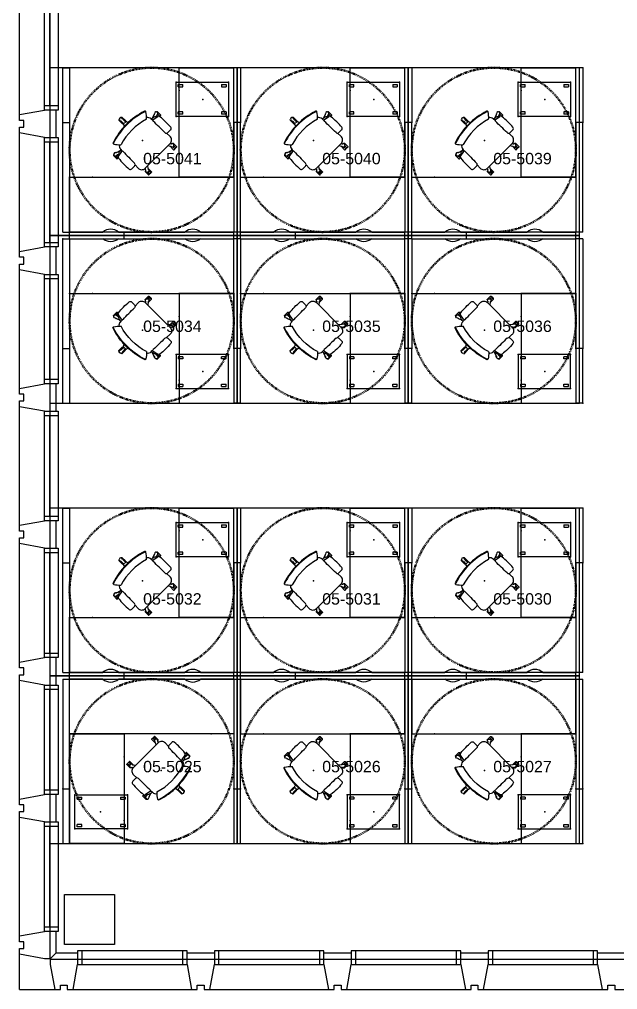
# Model space of a CAD drawing. Header units: inches. Extents: x -31 to 2880, y -31 to 1268.
# Drawn here: x -30.8 to 231.5, y -30.8 to 394.5 of the extents above; entities that cross this region are included whole.
import ezdxf
from ezdxf.enums import TextEntityAlignment as Align

# ---------------------------------------------------------------- set-up
doc = ezdxf.new("R2010")
doc.units = ezdxf.units.IN
doc.header["$MEASUREMENT"] = 0
doc.linetypes.add('Dash', pattern=[0.25, 0.125, -0.125])
for name, color, linetype in [('A-AREA', 6, 'Continuous'), ('A-AREA-IDEN', 110, 'Continuous'), ('A-AREA-INT', 2, 'Continuous'), ('A-COLS-E', 53, 'Continuous'), ('A-FURN-FILE-E', 191, 'Continuous'), ('A-FURN-PNLS-E', 31, 'Continuous'), ('A-FURN-SEAT-E', 122, 'Continuous'), ('A-FURN-WKSF-E', 30, 'Continuous'), ('A-GLAZ-E', 140, 'Continuous'), ('A-WALL-E', 7, 'Continuous')]:
    doc.layers.add(name, color=color, linetype=linetype)
doc.layers.add('A-SOCL-DIS1-E', color=7, linetype='Dash', true_color=0x636466)
doc.styles.add('0', font='arial.ttf')
doc.styles.add('PMSymText', font='arial.ttf')
doc.styles.add('SIMPLEX_FNT', font='arial.ttf', dxfattribs={"height": 1})
doc.styles.get("Standard").update_dxf_attribs({"font": 'arial.ttf'})

# ---------------------------------------------------------------- blocks, each defined once
blk = doc.blocks.new('SZT-ARM-2D')
for p, q in [((-4.55, 13.4), (-4.41, 13.55)), ((-4.55, 13.4), (-4.55, 13.22)), ((-4.41, 13.55), (-2.33, 13.55)), ((-2.23, 12.98), (-3.43, 12.98)), ((-2.23, 12.94), (-3.41, 12.94)), ((-2.33, 13.55), (-2.19, 13.4)), ((-2.19, 13.02), (-2.23, 12.98)), ((-2.23, 12.94), (-2.23, 12.76)), ((-2.19, 13.4), (-2.19, 13.02)), ((-4.55, 11.83), (-4.55, 12.01)), ((-4.55, 11.83), (-4.41, 11.68)), ((-4.41, 11.68), (-4.37, 11.68)), ((-4.39, 11.73), (-3.85, 10.01)), ((-2.93, 9.43), (-4.06, 9.39)), ((-3.66, 10.82), (-3.75, 10.46)), ((-2.66, 12.29), (-3.37, 12.29)), ((-2.67, 12.25), (-3.36, 12.25)), ((-3.33, 12.08), (-3.15, 11.56)), ((-3.19, 11.68), (-2.95, 11.68)), ((7.15, 9.86), (5.22, 9.78)), ((5.42, 12.05), (5.41, 10.4)), ((10.27, 8.58), (10.41, 8.73)), ((10.27, 8.58), (10.27, 8.38)), ((10.41, 8.73), (12.49, 8.73)), ((12.49, 8.73), (12.63, 8.58)), ((12.63, 8.58), (12.63, 8.19)), ((9.8, 7.8), (9.49, 7.58)), ((9.49, -7.7), (9.49, 7.72)), ((10.46, 6.9), (9.49, 6.18)), ((10.39, 6.85), (12.49, 6.85)), ((12.59, 8.15), (11.39, 8.15)), ((12.59, 7.42), (11.39, 7.42)), ((12.59, 8.11), (11.41, 8.11)), ((12.59, 7.46), (11.41, 7.46)), ((12.49, 6.85), (12.63, 7)), ((12.63, 8.19), (12.59, 8.15)), ((12.59, 8.11), (12.59, 7.46)), ((12.63, 7.38), (12.59, 7.42)), ((12.63, 7), (12.63, 7.38)), ((-13.73, 0.78), (-13.59, 0.93)), ((-13.73, 0.78), (-13.73, 0.6)), ((-13.59, 0.93), (-11.5, 0.93)), ((-12.52, 0.55), (-11, 0.56)), ((-11.5, 0.93), (-11.36, 0.78)), ((-11.36, 0.78), (-11.36, 0.56)), ((-13.73, -0.8), (-13.73, -0.62)), ((-13.73, -0.8), (-13.59, -0.95)), ((-13.59, -0.95), (-11.5, -0.95)), ((-12.52, -0.57), (-11, -0.58)), ((-11.5, -0.95), (-11.36, -0.8)), ((-11.36, -0.8), (-11.36, -0.58)), ((10.46, -6.9), (9.49, -6.18)), ((9.8, -7.8), (9.49, -7.58)), ((10.27, -8.58), (10.27, -8.38)), ((10.39, -6.85), (12.49, -6.85)), ((12.59, -7.42), (11.39, -7.42)), ((12.59, -8.15), (11.39, -8.15)), ((12.59, -7.46), (11.41, -7.46)), ((12.59, -8.11), (11.41, -8.11)), ((12.49, -6.85), (12.63, -7)), ((12.63, -7.38), (12.59, -7.42)), ((12.59, -8.11), (12.59, -7.46)), ((12.63, -8.19), (12.59, -8.15)), ((12.63, -7), (12.63, -7.38)), ((12.63, -8.58), (12.63, -8.19)), ((-4.55, -11.83), (-4.41, -11.68)), ((-4.55, -11.83), (-4.55, -12.01)), ((-4.41, -11.68), (-4.37, -11.68)), ((-4.39, -11.73), (-3.85, -10.01)), ((-2.93, -9.43), (-4.06, -9.39)), ((-3.66, -10.82), (-3.75, -10.46)), ((-2.66, -12.29), (-3.37, -12.29)), ((-2.67, -12.25), (-3.36, -12.25)), ((-3.33, -12.08), (-3.15, -11.56)), ((-3.19, -11.68), (-2.95, -11.68)), ((7.15, -9.86), (5.22, -9.78)), ((5.41, -10.4), (5.42, -12.05)), ((10.27, -8.58), (10.41, -8.73)), ((10.41, -8.73), (12.49, -8.73)), ((12.49, -8.73), (12.63, -8.58)), ((-4.55, -13.4), (-4.55, -13.22)), ((-4.55, -13.4), (-4.41, -13.55)), ((-4.41, -13.55), (-2.33, -13.55)), ((-2.23, -12.98), (-3.43, -12.98)), ((-2.23, -12.94), (-3.41, -12.94)), ((-2.33, -13.55), (-2.19, -13.4)), ((-2.23, -12.94), (-2.23, -12.76)), ((-2.19, -13.02), (-2.23, -12.98)), ((-2.19, -13.4), (-2.19, -13.02))]:
    blk.add_line(p, q)
for points in [[(-3.14, 9.91), (-2.68, 12.21)], [(-9.98, 1.02), (-11, 0.87), (-11, -0.87), (-9.98, -1.02)], [(-3.14, -9.91), (-2.68, -12.21)]]:
    blk.add_lwpolyline(points)
for centre, radius, start, end in [((-4.09, 12.61), 0.752, 346.5325, 229.4675), ((-1.92, 12.06), 0.77, 93.9245, 168.6077), ((1.86, -20.12), 33.17, 85.0872, 96.6444), ((4.63, 12.14), 0.793, 353.9872, 84.9554), ((21.53, 0), 31.53, 161.9963, 198.0037), ((21.53, 0), 31.28, 161.9963, 198.0037), ((-8.04, 9.59), 0.437, 55.3732, 158.8961), ((-7.81, 9.51), 0.437, 88.6193, 158.8961), ((-14, 0.04), 11.69, 43.2376, 57.9475), ((-3.96, 7.05), 2.36, 92.6028, 144.0692), ((-5.14, 11.49), 0.789, 18.2096, 44.7154), ((5.18, 8.27), 9.19, 166.2418, 172.873), ((-2.44, 10.53), 1.26, 105.413, 166.2418), ((-2.58, 12.32), 0.789, 171.2846, 197.7904), ((-2.67, 9.83), 0.477, 170.3812, 272.3532), ((3.71, -207.68), 217.13, 89.7848, 91.6781), ((4.54, 10.32), 0.873, 269.0603, 4.9502), ((7.25, 7.62), 2.25, 2.1735, 92.4191), ((10.73, 7.79), 0.752, 274.5325, 157.4675), ((20.75, 0), 27.29, 163.2048, 196.7952), ((-5.92, 7.64), 0.601, 24.3962, 43.0317), ((9.34, 8.44), 0.789, 306.2096, 332.7154), ((10.92, 6.26), 0.789, 99.2846, 125.7904), ((-13.26, -0.01), 0.752, 58.5325, 301.4675), ((-12.51, 1.34), 0.789, 243.2846, 269.7905), ((-12.51, -1.36), 0.789, 90.2096, 116.7154), ((-14, -0.04), 11.69, 302.0525, 316.7624), ((-3.96, -7.03), 2.36, 216.272, 267.3972), ((-5.92, -7.64), 0.601, 316.9683, 335.6038), ((7.25, -7.62), 2.25, 267.5809, 357.8265), ((9.34, -8.44), 0.789, 27.2846, 53.7904), ((10.73, -7.79), 0.752, 202.5325, 85.4675), ((10.92, -6.26), 0.789, 234.2096, 260.7154), ((-8.04, -9.59), 0.437, 201.1039, 304.6268), ((-7.81, -9.51), 0.437, 201.1039, 271.3806), ((-4.09, -12.61), 0.752, 130.5325, 13.4675), ((-5.14, -11.49), 0.789, 315.2846, 341.7905), ((5.18, -8.27), 9.19, 187.127, 193.7582), ((-2.44, -10.53), 1.26, 193.7582, 254.5871), ((-2.58, -12.32), 0.789, 162.2096, 188.7154), ((-2.67, -9.83), 0.477, 87.6468, 189.6188), ((-1.92, -12.06), 0.77, 191.3923, 266.0755), ((3.71, 207.68), 217.13, 268.3219, 270.2152), ((4.54, -10.32), 0.873, 355.0498, 90.9397), ((4.63, -12.14), 0.793, 275.0446, 6.0128), ((1.86, 20.12), 33.17, 263.3556, 274.9128)]:
    blk.add_arc(centre, radius, start, end)
blk.add_point((0, 0))
at = {"style": '0', "width": 0.55, "flags": 8}
for tag in ['ITEXT2', 'ITEXT']:
    blk.add_attdef(tag, text='', height=4, dxfattribs=at).set_placement((0, 0), align=Align.MIDDLE_CENTER)
at = {"flags": 1}
for tag in ['PSMC', 'PSON', 'PSDH', 'PSEC', 'PSQT', 'PSPN', 'PST5', 'PST4', 'PST3', 'PST2', 'PST1']:
    blk.add_attdef(tag, text='', height=1, dxfattribs=at).set_placement((0, 0), align=Align.TOP_CENTER)
at = {"style": 'PMSymText', "width": 0.65, "flags": 8}
for tag, p in [('PSUT1', (-0.69, -19.55)), ('PSUT3', (-0.69, -31.55))]:
    blk.add_attdef(tag, text='', height=4, dxfattribs=at).set_placement(p, align=Align.CENTER)
at = {"style": 'PMSymText', "width": 0.65}
blk.add_attdef('PSUT2', text='', height=4, dxfattribs=at).set_placement((-0.69, -25.55), align=Align.CENTER)
blk = doc.blocks.new('WURA-2472-JB-2D')
for p, q in [((14.55, 0), (0, 0)), ((0, -24), (0, 0)), ((50.55, 0), (21.45, 0)), ((72, 0), (57.45, 0)), ((72, 0), (72, -24)), ((72, -24), (0, -24))]:
    blk.add_line(p, q)
for centre in [(18, 4.12), (54, 4.12)]:
    blk.add_arc(centre, 5.37, 230.1246, 309.8754)
for p in [(0, 0), (72, 0), (0, -24), (10, -24), (62, -24), (72, -24)]:
    blk.add_point(p)
at = {"flags": 1}
for tag in ['PSMC', 'PSON', 'PSDH', 'PSEC', 'PSQT', 'PSPN', 'PST5', 'PST4', 'PST3', 'PST2', 'PST1']:
    blk.add_attdef(tag, text='', height=1, dxfattribs=at).set_placement((0, 0), align=Align.TOP_CENTER)
at = {"style": '0', "width": 0.55, "flags": 8}
for tag in ['ITEXT2', 'ITEXT']:
    blk.add_attdef(tag, text='', height=4, dxfattribs=at).set_placement((36, -24), align=Align.BOTTOM_CENTER)
at = {"style": 'PMSymText', "width": 0.65, "flags": 8}
for tag, p in [('PSUT1', (35.08, -30)), ('PSUT3', (35.08, -42))]:
    blk.add_attdef(tag, text='', height=4, dxfattribs=at).set_placement(p, align=Align.CENTER)
at = {"style": 'PMSymText', "width": 0.65}
blk.add_attdef('PSUT2', text='', height=4, dxfattribs=at).set_placement((35.08, -36), align=Align.CENTER)
blk = doc.blocks.new('WURA-2448-JC-2D')
for p, q in [((0, -24), (0, 0)), ((48, 0), (0, 0)), ((48, 0), (48, -24)), ((48, -24), (0, -24))]:
    blk.add_line(p, q)
for p in [(0, 0), (48, 0), (0, -24), (10, -24), (38, -24), (48, -24)]:
    blk.add_point(p)
at = {"flags": 1}
for tag in ['PSMC', 'PSON', 'PSDH', 'PSEC', 'PSQT', 'PSPN', 'PST5', 'PST4', 'PST3', 'PST2', 'PST1']:
    blk.add_attdef(tag, text='', height=1, dxfattribs=at).set_placement((0, 0), align=Align.TOP_CENTER)
at = {"style": '0', "width": 0.55, "flags": 8}
for tag in ['ITEXT2', 'ITEXT']:
    blk.add_attdef(tag, text='', height=4, dxfattribs=at).set_placement((24, -24), align=Align.BOTTOM_CENTER)
at = {"style": 'PMSymText', "width": 0.65, "flags": 8}
for tag, p in [('PSUT1', (23.08, -30)), ('PSUT3', (23.08, -42))]:
    blk.add_attdef(tag, text='', height=4, dxfattribs=at).set_placement(p, align=Align.CENTER)
at = {"style": 'PMSymText', "width": 0.65}
blk.add_attdef('PSUT2', text='', height=4, dxfattribs=at).set_placement((23.08, -36), align=Align.CENTER)
blk = doc.blocks.new('JPM-24-2D')
for p, q in [((-7.5, -11.75), (-7.5, 11.25)), ((-7.5, 11.25), (7.5, 11.25)), ((-6.5, 8.25), (-6.5, 10.25)), ((-6.5, 10.25), (-5.5, 10.25)), ((-5.5, 8.25), (-5.5, 10.25)), ((5.5, 10.25), (6.5, 10.25)), ((5.5, 10.25), (5.5, 8.25)), ((6.5, 10.25), (6.5, 8.25)), ((7.5, 11.25), (7.5, -11.75)), ((-6.5, 8.25), (-5.5, 8.25)), ((5.5, 8.25), (6.5, 8.25)), ((7.5, -11.75), (-7.5, -11.75)), ((-5.5, -8.75), (-6.5, -8.75)), ((-6.5, -10.75), (-6.5, -8.75)), ((-5.5, -10.75), (-6.5, -10.75)), ((-5.5, -10.75), (-5.5, -8.75)), ((5.5, -8.75), (5.5, -10.75)), ((6.5, -8.75), (5.5, -8.75)), ((6.5, -10.75), (5.5, -10.75)), ((6.5, -8.75), (6.5, -10.75))]:
    blk.add_line(p, q)
for p in [(-7.5, 11.25), (7.5, 11.25), (0, 0), (-7.5, -11.75), (7.5, -11.75)]:
    blk.add_point(p)
at = {"style": 'SIMPLEX_FNT', "width": 0.55, "flags": 8}
blk.add_attdef('ITEXT2', text='', height=4, dxfattribs=at).set_placement((0, 0), align=Align.MIDDLE_CENTER)
at = {"style": '0', "width": 0.55, "flags": 8}
blk.add_attdef('ITEXT', text='', height=4, dxfattribs=at).set_placement((0, 0), align=Align.MIDDLE)
at = {"flags": 1}
for tag in ['PSMC', 'PSON', 'PSDH', 'PSEC', 'PSQT', 'PSPN', 'PST5', 'PST4', 'PST3', 'PST2', 'PST1']:
    blk.add_attdef(tag, text='', height=1, dxfattribs=at).set_placement((0, 0), align=Align.TOP_CENTER)
at = {"style": '0', "width": 0.55, "flags": 8}
blk.add_attdef('ITEXT3', text='', height=4, dxfattribs=at).set_placement((0, -12.5), align=Align.TOP_CENTER)
at = {"style": 'PMSymText', "width": 0.65, "flags": 8}
for tag, p in [('PSUT1', (0, -22.5)), ('PSUT3', (0, -34.5))]:
    blk.add_attdef(tag, text='', height=4, dxfattribs=at).set_placement(p, align=Align.CENTER)
at = {"style": 'PMSymText', "width": 0.65}
blk.add_attdef('PSUT2', text='', height=4, dxfattribs=at).set_placement((0, -28.5), align=Align.CENTER)
blk = doc.blocks.new('NTXX-XX24-NNN-LV2-2D')
for p, q in [((0, 3), (24, 3)), ((0, 3), (0, 0)), ((24, 0), (0, 0)), ((24, 3), (24, 0))]:
    blk.add_line(p, q)
for p in [(0, 3), (0, 0), (24, 3), (24, 0)]:
    blk.add_point(p)
blk = doc.blocks.new('NTXX-XX48-NNN-LV2-2D')
for p, q in [((0, 3), (48, 3)), ((0, 3), (0, 0)), ((48, 0), (0, 0)), ((48, 3), (48, 0))]:
    blk.add_line(p, q)
for p in [(48, 3), (48, 0)]:
    blk.add_point(p)
blk = doc.blocks.new('FMS4RM')
blk.add_attdef('FMS:RMID', text='', height=5).set_placement((0, 0), align=Align.MIDDLE_LEFT)

msp = doc.modelspace()

# ---------------------------------------------------------------- linework, layer by layer
at = {"layer": 'A-AREA'}
for points in [[(-17.44, 299.81), (64.75, 299.81), (64.75, 373.31), (-17.44, 373.31), (-17.44, 299.81)], [(64.75, 299.81), (139.75, 299.81), (139.75, 373.31), (64.75, 373.31), (64.75, 299.81)], [(139.75, 299.81), (214.75, 299.81), (214.75, 373.31), (139.75, 373.31), (139.75, 299.81)], [(-17.44, 226.31), (64.75, 226.31), (64.75, 299.81), (-17.44, 299.81), (-17.44, 226.31)], [(64.75, 226.31), (139.75, 226.31), (139.75, 299.81), (64.75, 299.81), (64.75, 226.31)], [(139.75, 226.31), (214.75, 226.31), (214.75, 299.81), (139.75, 299.81), (139.75, 226.31)], [(-17.44, 106.81), (64.75, 106.81), (64.75, 180.31), (-17.44, 180.31), (-17.44, 106.81)], [(64.75, 106.81), (139.75, 106.81), (139.75, 180.31), (64.75, 180.31), (64.75, 106.81)], [(139.75, 106.81), (214.75, 106.81), (214.75, 180.31), (139.75, 180.31), (139.75, 106.81)], [(-17.44, 33.31), (64.75, 33.31), (64.75, 106.81), (-17.44, 106.81), (-17.44, 33.31)], [(64.75, 33.31), (139.75, 33.31), (139.75, 106.81), (64.75, 106.81), (64.75, 33.31)], [(139.75, 33.31), (214.75, 33.31), (214.75, 106.81), (139.75, 106.81), (139.75, 33.31)]]:
    msp.add_lwpolyline(points, close=True, dxfattribs=at)
at = {"layer": 'A-AREA-INT', "color": 4}
msp.add_lwpolyline([(-17.44, 1254.75), (-17.44, -17.44), (1066.25, -17.44), (1066.25, 447.25), (1200.22, 447.25), (1200.22, 411.25), (1300.25, 411.25), (1300.25, 447.25), (1324.25, 447.25), (1324.25, 515.25), (1768.75, 515.25), (1768.75, 790.25), (1300.25, 790.25), (1300.25, 826.25), (1200.22, 826.25), (1200.22, 790.25), (768.75, 790.25), (768.75, 1254.75), (-17.44, 1254.75)], close=True, dxfattribs=at)
at = {"layer": 'A-COLS-E', "flags": 128}
msp.add_lwpolyline([(-11, -11), (-11, 11), (11, 11), (11, -11)], close=True, dxfattribs=at)
at = {"layer": 'A-GLAZ-E'}
for p, q in [((-19.75, 356.75), (-19.75, 400.75)), ((-17.44, 356.75), (-17.44, 400.75)), ((-19.75, 296.75), (-19.75, 340.75)), ((-17.44, 296.75), (-17.44, 340.75)), ((-19.75, 236.75), (-19.75, 280.75)), ((-17.44, 236.75), (-17.44, 280.75)), ((-19.75, 176.75), (-19.75, 220.75)), ((-17.44, 176.75), (-17.44, 220.75)), ((-19.75, 116.75), (-19.75, 160.75)), ((-17.44, 116.75), (-17.44, 160.75)), ((-19.75, 56.75), (-19.75, 100.75)), ((-17.44, 56.75), (-17.44, 100.75)), ((-19.75, -3.25), (-19.75, 40.75)), ((-17.44, -3.25), (-17.44, 40.75)), ((-3.25, -17.44), (40.75, -17.44)), ((-3.25, -19.75), (40.75, -19.75)), ((56.75, -17.44), (100.75, -17.44)), ((56.75, -19.75), (100.75, -19.75)), ((116.75, -17.44), (160.75, -17.44)), ((116.75, -19.75), (160.75, -19.75)), ((176.75, -17.44), (220.75, -17.44)), ((176.75, -19.75), (220.75, -19.75))]:
    msp.add_line(p, q, dxfattribs=at)
at = {"layer": 'A-SOCL-DIS1-E', "color": 251, "lineweight": 50, "ltscale": 2, "true_color": 0x636466}
for centre in [(27.25, 337.31), (177.25, 337.31), (102.25, 262.31), (27.25, 144.31), (177.25, 144.31), (102.25, 69.31)]:
    msp.add_circle(centre, 36, dxfattribs=at)
at = {"layer": 'A-SOCL-DIS1-E', "color": 230, "lineweight": 50, "ltscale": 2, "true_color": 0xff007f}
for centre in [(102.25, 337.31), (27.25, 262.31), (177.25, 262.31), (102.25, 144.31), (27.25, 69.31), (177.25, 69.31)]:
    msp.add_circle(centre, 36, dxfattribs=at)
at = {"layer": 'A-WALL-E'}
for p, q in [((-30.75, 350.25), (-30.75, 407.25)), ((-13.75, 402.75), (-13.75, 354.75)), ((-30.75, 352.75), (-19.75, 354.75)), ((-19.75, 354.75), (-19.75, 356.75)), ((-19.75, 356.75), (-13.75, 356.75)), ((-13.75, 354.75), (-19.75, 354.75)), ((-14.75, 354.75), (-14.75, 342.75)), ((-28.75, 350.25), (-30.75, 350.25)), ((-28.75, 347.25), (-28.75, 350.25)), ((-30.75, 290.25), (-30.75, 347.25)), ((-30.75, 347.25), (-28.75, 347.25)), ((-19.75, 342.75), (-30.75, 344.75)), ((-19.75, 340.75), (-19.75, 342.75)), ((-19.75, 342.75), (-13.75, 342.75)), ((-13.75, 340.75), (-19.75, 340.75)), ((-13.75, 342.75), (-13.75, 294.75)), ((-30.75, 292.75), (-19.75, 294.75)), ((-19.75, 294.75), (-19.75, 296.75)), ((-19.75, 296.75), (-13.75, 296.75)), ((-13.75, 294.75), (-19.75, 294.75)), ((-14.75, 294.75), (-14.75, 282.75)), ((-28.75, 290.25), (-30.75, 290.25)), ((-28.75, 287.25), (-28.75, 290.25)), ((-30.75, 287.25), (-28.75, 287.25)), ((-30.75, 230.25), (-30.75, 287.25)), ((-19.75, 282.75), (-30.75, 284.75)), ((-19.75, 280.75), (-19.75, 282.75)), ((-19.75, 282.75), (-13.75, 282.75)), ((-13.75, 280.75), (-19.75, 280.75)), ((-13.75, 282.75), (-13.75, 234.75)), ((-30.75, 232.75), (-19.75, 234.75)), ((-19.75, 234.75), (-19.75, 236.75)), ((-19.75, 236.75), (-13.75, 236.75)), ((-13.75, 234.75), (-19.75, 234.75)), ((-14.75, 234.75), (-14.75, 222.75)), ((-28.75, 230.25), (-30.75, 230.25)), ((-28.75, 227.25), (-28.75, 230.25)), ((-30.75, 170.25), (-30.75, 227.25)), ((-30.75, 227.25), (-28.75, 227.25)), ((-19.75, 222.75), (-30.75, 224.75)), ((-19.75, 220.75), (-19.75, 222.75)), ((-19.75, 222.75), (-13.75, 222.75)), ((-13.75, 222.75), (-13.75, 174.75)), ((-13.75, 220.75), (-19.75, 220.75)), ((-30.75, 172.75), (-19.75, 174.75)), ((-19.75, 174.75), (-19.75, 176.75)), ((-19.75, 176.75), (-13.75, 176.75)), ((-13.75, 174.75), (-19.75, 174.75)), ((-14.75, 174.75), (-14.75, 162.75)), ((-28.75, 170.25), (-30.75, 170.25)), ((-28.75, 167.25), (-28.75, 170.25)), ((-30.75, 110.25), (-30.75, 167.25)), ((-30.75, 167.25), (-28.75, 167.25)), ((-19.75, 162.75), (-30.75, 164.75)), ((-19.75, 160.75), (-19.75, 162.75)), ((-19.75, 162.75), (-13.75, 162.75)), ((-13.75, 162.75), (-13.75, 114.75)), ((-13.75, 160.75), (-19.75, 160.75)), ((-19.75, 114.75), (-19.75, 116.75)), ((-19.75, 116.75), (-13.75, 116.75)), ((-30.75, 112.75), (-19.75, 114.75)), ((-13.75, 114.75), (-19.75, 114.75)), ((-14.75, 114.75), (-14.75, 102.75)), ((-28.75, 110.25), (-30.75, 110.25)), ((-30.75, 107.25), (-28.75, 107.25)), ((-30.75, 50.25), (-30.75, 107.25)), ((-28.75, 107.25), (-28.75, 110.25)), ((-19.75, 102.75), (-30.75, 104.75)), ((-19.75, 100.75), (-19.75, 102.75)), ((-19.75, 102.75), (-13.75, 102.75)), ((-13.75, 102.75), (-13.75, 54.75)), ((-13.75, 100.75), (-19.75, 100.75)), ((-19.75, 54.75), (-19.75, 56.75)), ((-19.75, 56.75), (-13.75, 56.75)), ((-30.75, 52.75), (-19.75, 54.75)), ((-13.75, 54.75), (-19.75, 54.75)), ((-14.75, 54.75), (-14.75, 42.75)), ((-28.75, 50.25), (-30.75, 50.25)), ((-30.75, -9.75), (-30.75, 47.25)), ((-30.75, 47.25), (-28.75, 47.25)), ((-28.75, 47.25), (-28.75, 50.25)), ((-19.75, 42.75), (-30.75, 44.75)), ((-19.75, 40.75), (-19.75, 42.75)), ((-19.75, 42.75), (-13.75, 42.75)), ((-13.75, 42.75), (-13.75, -5.25)), ((-13.75, 40.75), (-19.75, 40.75)), ((-19.75, -5.25), (-19.75, -3.25)), ((-19.75, -3.25), (-13.75, -3.25)), ((-30.75, -7.25), (-19.75, -5.25)), ((-13.75, -5.25), (-19.75, -5.25)), ((-14.75, -5.25), (-14.75, -14.75)), ((-28.75, -9.75), (-30.75, -9.75)), ((-30.75, -30.75), (-30.75, -12.75)), ((-30.75, -12.75), (-28.75, -12.75)), ((-28.75, -12.75), (-28.75, -9.75)), ((-19.75, -17.25), (-30.75, -15.25)), ((-14.75, -14.75), (-17.25, -17.25)), ((-5.25, -14.75), (-14.75, -14.75)), ((42.75, -13.75), (-5.25, -13.75)), ((-5.25, -13.75), (-5.25, -19.75)), ((-3.25, -19.75), (-3.25, -13.75)), ((40.75, -13.75), (40.75, -19.75)), ((42.75, -19.75), (42.75, -13.75)), ((54.75, -14.75), (42.75, -14.75)), ((102.75, -13.75), (54.75, -13.75)), ((54.75, -13.75), (54.75, -19.75)), ((56.75, -19.75), (56.75, -13.75)), ((100.75, -13.75), (100.75, -19.75)), ((102.75, -19.75), (102.75, -13.75)), ((114.75, -14.75), (102.75, -14.75)), ((162.75, -13.75), (114.75, -13.75)), ((114.75, -13.75), (114.75, -19.75)), ((116.75, -19.75), (116.75, -13.75)), ((160.75, -13.75), (160.75, -19.75)), ((162.75, -19.75), (162.75, -13.75)), ((174.75, -14.75), (162.75, -14.75)), ((222.75, -13.75), (174.75, -13.75)), ((174.75, -13.75), (174.75, -19.75)), ((176.75, -19.75), (176.75, -13.75)), ((220.75, -13.75), (220.75, -19.75)), ((222.75, -19.75), (222.75, -13.75)), ((234.75, -14.75), (222.75, -14.75)), ((-17.25, -17.25), (-19.75, -17.25)), ((-17.25, -17.25), (-17.25, -19.75)), ((-17.25, -19.75), (-15.25, -30.75)), ((-7.25, -30.75), (-5.25, -19.75)), ((-5.25, -19.75), (-3.25, -19.75)), ((40.75, -19.75), (42.75, -19.75)), ((42.75, -19.75), (44.75, -30.75)), ((52.75, -30.75), (54.75, -19.75)), ((54.75, -19.75), (56.75, -19.75)), ((100.75, -19.75), (102.75, -19.75)), ((102.75, -19.75), (104.75, -30.75)), ((112.75, -30.75), (114.75, -19.75)), ((114.75, -19.75), (116.75, -19.75)), ((160.75, -19.75), (162.75, -19.75)), ((162.75, -19.75), (164.75, -30.75)), ((172.75, -30.75), (174.75, -19.75)), ((174.75, -19.75), (176.75, -19.75)), ((220.75, -19.75), (222.75, -19.75)), ((222.75, -19.75), (224.75, -30.75)), ((-12.75, -30.75), (-12.75, -28.75)), ((-12.75, -28.75), (-9.75, -28.75)), ((-9.75, -28.75), (-9.75, -30.75)), ((47.25, -30.75), (47.25, -28.75)), ((47.25, -28.75), (50.25, -28.75)), ((50.25, -28.75), (50.25, -30.75)), ((107.25, -30.75), (107.25, -28.75)), ((107.25, -28.75), (110.25, -28.75)), ((110.25, -28.75), (110.25, -30.75)), ((167.25, -30.75), (167.25, -28.75)), ((167.25, -28.75), (170.25, -28.75)), ((170.25, -28.75), (170.25, -30.75)), ((227.25, -30.75), (227.25, -28.75)), ((227.25, -28.75), (230.25, -28.75)), ((230.25, -28.75), (230.25, -30.75)), ((-30.75, -30.75), (-12.75, -30.75)), ((-9.75, -30.75), (47.25, -30.75)), ((50.25, -30.75), (107.25, -30.75)), ((110.25, -30.75), (167.25, -30.75)), ((170.25, -30.75), (227.25, -30.75)), ((230.25, -30.75), (287.25, -30.75))]:
    msp.add_line(p, q, dxfattribs=at)

# ---------------------------------------------------------------- block references
at = {"layer": 'A-AREA-IDEN'}
for p, values in [((23.5, 333.5), {'FMS:RMID': '05-5041'}), ((102, 333.5), {'FMS:RMID': '05-5040'}), ((177, 333.5), {'FMS:RMID': '05-5039'}), ((23.5, 260), {'FMS:RMID': '05-5034'}), ((102, 260), {'FMS:RMID': '05-5035'}), ((177, 260), {'FMS:RMID': '05-5036'}), ((23.5, 140.5), {'FMS:RMID': '05-5032'}), ((102, 140.5), {'FMS:RMID': '05-5031'}), ((177, 140.5), {'FMS:RMID': '05-5030'}), ((23.5, 67), {'FMS:RMID': '05-5025'}), ((102, 67), {'FMS:RMID': '05-5026'}), ((177, 67), {'FMS:RMID': '05-5027'})]:
    msp.add_blockref('FMS4RM', p, dxfattribs=at).add_auto_attribs(values)
at = {"layer": 'A-FURN-FILE-E'}
for p, rotation in [((49.67, 359.46), 270), ((124.67, 359.46), 270), ((199.67, 359.46), 270), ((49.67, 166.46), 270), ((124.67, 166.46), 270), ((199.67, 166.46), 270), ((4.83, 47.16), 90.00000000000001)]:
    msp.add_blockref('JPM-24-2D', p, dxfattribs=dict(at, rotation=rotation))
at = {"layer": 'A-FURN-FILE-E', "xscale": -1, "rotation": 270}
for p in [(49.67, 240.16), (124.67, 240.16), (199.67, 240.16), (124.67, 47.16), (199.67, 47.16)]:
    msp.add_blockref('JPM-24-2D', p, dxfattribs=at)
at = {"layer": 'A-FURN-PNLS-E'}
for name, p, rotation in [('NTXX-XX24-NNN-LV2-2D', (-8.75, 349.31), 90.00000000000001), ('NTXX-XX24-NNN-LV2-2D', (63.25, 373.31), 270), ('NTXX-XX24-NNN-LV2-2D', (138.25, 373.31), 270), ('NTXX-XX24-NNN-LV2-2D', (213.25, 373.31), 270), ('NTXX-XX48-NNN-LV2-2D', (-8.75, 301.31), 90.00000000000001), ('NTXX-XX48-NNN-LV2-2D', (-8.75, 250.31), 90.00000000000001), ('NTXX-XX48-NNN-LV2-2D', (63.25, 298.31), 270), ('NTXX-XX48-NNN-LV2-2D', (138.25, 298.31), 270), ('NTXX-XX48-NNN-LV2-2D', (213.25, 298.31), 270), ('NTXX-XX24-NNN-LV2-2D', (-8.75, 226.31), 90.00000000000001), ('NTXX-XX24-NNN-LV2-2D', (-8.75, 156.31), 90.00000000000001), ('NTXX-XX24-NNN-LV2-2D', (63.25, 180.31), 270), ('NTXX-XX24-NNN-LV2-2D', (138.25, 180.31), 270), ('NTXX-XX24-NNN-LV2-2D', (213.25, 180.31), 270), ('NTXX-XX48-NNN-LV2-2D', (-8.75, 108.31), 90.00000000000001)]:
    msp.add_blockref(name, p, dxfattribs=dict(at, rotation=rotation))
at = {"layer": 'A-FURN-PNLS-E', "xscale": -1}
for name, p, rotation in [('NTXX-XX48-NNN-LV2-2D', (63.25, 301.31), 270), ('NTXX-XX48-NNN-LV2-2D', (138.25, 301.31), 270), ('NTXX-XX48-NNN-LV2-2D', (213.25, 301.31), 270), ('NTXX-XX24-NNN-LV2-2D', (-8.75, 301.31), 180), ('NTXX-XX48-NNN-LV2-2D', (15.25, 301.31), 180), ('NTXX-XX24-NNN-LV2-2D', (66.25, 301.31), 180), ('NTXX-XX48-NNN-LV2-2D', (90.25, 301.31), 180), ('NTXX-XX24-NNN-LV2-2D', (141.25, 301.31), 180), ('NTXX-XX48-NNN-LV2-2D', (165.25, 301.31), 180), ('NTXX-XX24-NNN-LV2-2D', (63.25, 226.31), 270), ('NTXX-XX24-NNN-LV2-2D', (138.25, 226.31), 270), ('NTXX-XX24-NNN-LV2-2D', (213.25, 226.31), 270), ('NTXX-XX48-NNN-LV2-2D', (63.25, 108.31), 270), ('NTXX-XX48-NNN-LV2-2D', (138.25, 108.31), 270), ('NTXX-XX48-NNN-LV2-2D', (213.25, 108.31), 270), ('NTXX-XX24-NNN-LV2-2D', (-8.75, 108.31), 180), ('NTXX-XX24-NNN-LV2-2D', (-8.75, 108.31), 180), ('NTXX-XX48-NNN-LV2-2D', (15.25, 108.31), 180), ('NTXX-XX48-NNN-LV2-2D', (15.25, 108.31), 180), ('NTXX-XX24-NNN-LV2-2D', (66.25, 108.31), 180), ('NTXX-XX24-NNN-LV2-2D', (66.25, 108.31), 180), ('NTXX-XX48-NNN-LV2-2D', (90.25, 108.31), 180), ('NTXX-XX48-NNN-LV2-2D', (90.25, 108.31), 180), ('NTXX-XX24-NNN-LV2-2D', (141.25, 108.31), 180), ('NTXX-XX24-NNN-LV2-2D', (141.25, 108.31), 180), ('NTXX-XX48-NNN-LV2-2D', (165.25, 108.31), 180), ('NTXX-XX48-NNN-LV2-2D', (165.25, 108.31), 180), ('NTXX-XX48-NNN-LV2-2D', (-8.75, 105.31), 89.99999999998386), ('NTXX-XX48-NNN-LV2-2D', (66.25, 105.31), 89.99999999998386), ('NTXX-XX48-NNN-LV2-2D', (141.25, 105.31), 89.99999999998386), ('NTXX-XX48-NNN-LV2-2D', (216.25, 105.31), 89.99999999998386), ('NTXX-XX24-NNN-LV2-2D', (-8.75, 57.31), 90), ('NTXX-XX24-NNN-LV2-2D', (66.25, 57.31), 90), ('NTXX-XX24-NNN-LV2-2D', (141.25, 57.31), 90), ('NTXX-XX24-NNN-LV2-2D', (216.25, 57.31), 90)]:
    msp.add_blockref(name, p, dxfattribs=dict(at, rotation=rotation))
at = {"layer": 'A-FURN-SEAT-E'}
for p, rotation in [((23.17, 341.38), 314.9999999999999), ((98.17, 341.38), 314.9999999999999), ((173.17, 341.38), 314.9999999999999), ((23.17, 148.38), 314.9999999999999), ((98.17, 148.38), 314.9999999999999), ((173.17, 148.38), 314.9999999999999), ((31.33, 65.25), 134.9999999999999)]:
    msp.add_blockref('SZT-ARM-2D', p, dxfattribs=dict(at, rotation=rotation))
at = {"layer": 'A-FURN-SEAT-E', "xscale": -1, "rotation": 225.0000000000001}
for p in [(23.17, 258.25), (98.17, 258.25), (173.17, 258.25), (98.17, 65.25), (173.17, 65.25)]:
    msp.add_blockref('SZT-ARM-2D', p, dxfattribs=at)
at = {"layer": 'A-FURN-WKSF-E'}
for name, p, rotation in [('WURA-2448-JC-2D', (63.25, 373.31), 269.9999999999999), ('WURA-2448-JC-2D', (138.25, 373.31), 269.9999999999999), ('WURA-2448-JC-2D', (213.25, 373.31), 269.9999999999999), ('WURA-2472-JB-2D', (63.25, 301.31), 180), ('WURA-2472-JB-2D', (138.25, 301.31), 180), ('WURA-2472-JB-2D', (213.25, 301.31), 180), ('WURA-2448-JC-2D', (63.25, 180.31), 269.9999999999999), ('WURA-2448-JC-2D', (138.25, 180.31), 269.9999999999999), ('WURA-2448-JC-2D', (213.25, 180.31), 269.9999999999999), ('WURA-2472-JB-2D', (63.25, 108.31), 180), ('WURA-2472-JB-2D', (138.25, 108.31), 180), ('WURA-2472-JB-2D', (213.25, 108.31), 180), ('WURA-2448-JC-2D', (-8.75, 33.31), 89.99999999999991)]:
    msp.add_blockref(name, p, dxfattribs=dict(at, rotation=rotation))
at = {"layer": 'A-FURN-WKSF-E', "xscale": -1}
for p in [(63.25, 298.31), (138.25, 298.31), (213.25, 298.31), (138.25, 105.31), (213.25, 105.31)]:
    msp.add_blockref('WURA-2472-JB-2D', p, dxfattribs=at)
at = {"layer": 'A-FURN-WKSF-E', "xscale": -1, "rotation": 270.0000000000001}
for p in [(63.25, 226.31), (138.25, 226.31), (213.25, 226.31), (138.25, 33.31), (213.25, 33.31)]:
    msp.add_blockref('WURA-2448-JC-2D', p, dxfattribs=at)
at = {"layer": 'A-FURN-WKSF-E'}
msp.add_blockref('WURA-2472-JB-2D', (-8.75, 105.31), dxfattribs=at)

doc.saveas('drawing.dxf')
